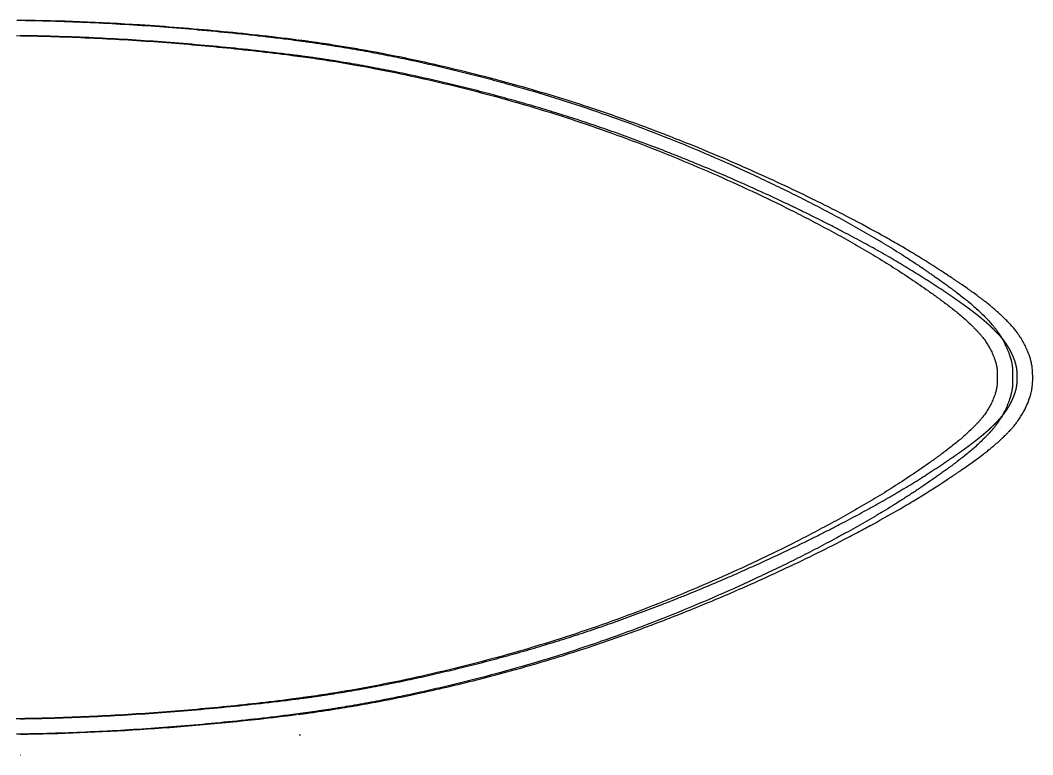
# Model space of a CAD drawing. Header units: inches. Extents: x -1514 to 1282, y -2074 to 286.
# Drawn here: x 838.6 to 937, y -206.3 to -134.8 of the extents above; entities that cross this region are included whole.
import ezdxf

# ---------------------------------------------------------------- set-up
doc = ezdxf.new("R2010")
doc.units = ezdxf.units.IN
doc.header["$LTSCALE"] = 0.1
doc.header["$MEASUREMENT"] = 0

msp = doc.modelspace()

# ---------------------------------------------------------------- linework, layer by layer
at = {"color": 2, "linetype": 'Continuous', "lineweight": 25}
for p, q in [((865.39824, -138.25542), (865.27204, -138.23922)), ((865.27204, -200.87898), (865.39833, -200.86277)), ((865.71679, -204.35061), (865.84566, -204.33407)), ((838.64015, -206.27618), (838.65543, -206.27596))]:
    msp.add_line(p, q, dxfattribs=at)
at = {"color": 4, "linetype": 'Continuous', "lineweight": 25}
for p, q in [((933.56685, -168.87589), (933.56685, -170.24265)), ((935.06685, -168.80884), (935.06685, -170.30967))]:
    msp.add_line(p, q, dxfattribs=at)
for points, knots in [([(838.26627, -134.842), (839.38804, -134.8582), (840.50969, -134.88285), (842.7523, -134.94845), (843.87328, -134.98939), (846.11458, -135.08723), (847.23493, -135.14413), (849.47491, -135.27358), (850.59418, -135.34611), (852.83132, -135.50644), (853.94919, -135.59427), (856.18354, -135.78491), (857.30004, -135.8876), (859.5317, -136.1076), (860.64686, -136.22487), (862.87571, -136.47544), (863.98938, -136.60887), (865.10223, -136.75132)], [0, 0, 0, 0, 0.125, 0.125, 0.25, 0.25, 0.375, 0.375, 0.5, 0.5, 0.625, 0.625, 0.75, 0.75, 0.875, 0.875, 1, 1, 1, 1]), ([(838.24461, -136.34184), (840.47328, -136.37403), (844.9293, -136.50522), (850.4951, -136.82751), (854.9392, -137.17673), (858.2693, -137.48315), (861.59481, -137.83278), (863.8066, -138.09771), (864.91154, -138.23915)], [0, 0, 0, 0, 0.249997844, 0.499995688, 0.62499461, 0.749993532, 0.874992454, 0.999991376, 0.999991376, 0.999991376, 0.999991376]), ([(865.22981, -136.76769), (865.32051, -136.77941), (865.50178, -136.80284), (865.7734, -136.83863), (866.04458, -136.87488), (866.31531, -136.91163), (866.58559, -136.94886), (867.21348, -137.03666), (867.92895, -137.1411), (868.64262, -137.25053), (868.99781, -137.30611), (869.26357, -137.34826), (869.79322, -137.43339), (870.58904, -137.5655), (871.65284, -137.75089), (872.72335, -137.9462), (874.14097, -138.21629), (875.91494, -138.57511), (877.67734, -138.95781), (879.09209, -139.28005), (880.49804, -139.61003), (882.25526, -140.04016), (884.3499, -140.58206), (887.12788, -141.34129), (890.5703, -142.36017), (894.65752, -143.7026), (898.69384, -145.15907), (902.67316, -146.72063), (906.59049, -148.37693), (909.80221, -149.8332), (912.33877, -151.04302), (914.22762, -151.97464), (916.09638, -152.93032), (917.94767, -153.91246), (919.77857, -154.91987), (921.2939, -155.7886), (922.49141, -156.50114), (923.38331, -157.04592), (924.26557, -157.59982), (925.14551, -158.1674), (926.01904, -158.74604), (926.71287, -159.21801), (927.23063, -159.5768), (927.5756, -159.81839), (927.91838, -160.06108), (928.25909, -160.30471), (928.48484, -160.46834), (928.59758, -160.55005)], [0, 0, 0, 0, 0.00395672, 0.00790797, 0.01185376, 0.0157941, 0.019729, 0.0236585, 0.04322531, 0.05101469, 0.05490144, 0.05878293, 0.06265916, 0.07811675, 0.09369667, 0.10939992, 0.12522746, 0.15618629, 0.18779651, 0.20339025, 0.21910599, 0.25044266, 0.2819112, 0.31309473, 0.37566848, 0.43823967, 0.50088161, 0.56348007, 0.62588827, 0.68816969, 0.71928181, 0.75038339, 0.78162973, 0.81258378, 0.84369896, 0.87483799, 0.89061294, 0.90601798, 0.92160857, 0.93725921, 0.95293257, 0.96858009, 0.97489642, 0.98119644, 0.98748028, 0.99374809, 1, 1, 1, 1]), ([(865.03824, -138.25541), (865.12717, -138.2669), (865.30545, -138.28994), (865.65842, -138.33644), (866.27869, -138.41993), (867.5158, -138.59404), (869.98583, -138.97233), (873.49998, -139.60051), (877.69355, -140.4818), (881.8616, -141.47379), (885.99235, -142.57014), (891.44226, -144.18149), (896.79615, -146.02721), (902.04879, -148.08619), (905.93573, -149.72774), (909.76615, -151.46335), (912.90857, -152.98535), (915.3857, -154.25142), (917.22571, -155.22732), (919.04607, -156.22889), (920.84126, -157.25821), (922.60571, -158.32122), (924.33981, -159.42538), (925.76144, -160.37991), (926.67196, -161.01598), (927.09055, -161.31328), (927.29895, -161.46221), (927.50533, -161.61094), (927.64601, -161.71292), (927.71593, -161.7636)], [0.000009521, 0.000009521, 0.000009521, 0.000009521, 0.003915637, 0.007821753, 0.015633986, 0.03125845, 0.062507379, 0.125005237, 0.187503095, 0.250000953, 0.312498811, 0.37499667, 0.499992386, 0.562490244, 0.624988102, 0.68748596, 0.749983818, 0.781232747, 0.812481676, 0.843730605, 0.874979534, 0.906228463, 0.937477392, 0.968726321, 0.984350786, 0.988256902, 0.992163018, 0.996069134, 0.99997525, 0.99997525, 0.99997525, 0.99997525]), ([(928.59758, -160.55005), (928.65405, -160.59117), (928.76497, -160.67194), (928.9279, -160.79144), (929.11721, -160.93111), (929.33129, -161.09045), (929.65403, -161.33351), (930.05304, -161.63988), (930.52807, -162.01663), (930.99573, -162.40282), (931.45515, -162.80165), (931.90216, -163.21329), (932.26525, -163.56873), (932.54755, -163.85843), (932.82547, -164.1531), (933.09612, -164.45601), (933.35256, -164.76924), (933.53683, -165.01001), (933.7111, -165.2562), (933.93368, -165.59692), (934.19093, -166.04137), (934.4191, -166.50621), (934.58325, -166.8894), (934.67785, -167.1338), (934.74788, -167.33064), (934.79258, -167.46426), (934.8297, -167.58177), (934.86005, -167.68241), (934.87868, -167.74891), (934.88785, -167.78164)], [0, 0, 0, 0, 0.02163796, 0.04250185, 0.06259182, 0.09451965, 0.12517626, 0.1877593, 0.25035406, 0.31293386, 0.3754715, 0.43847037, 0.50058945, 0.53215967, 0.56308282, 0.62527076, 0.65696873, 0.68718865, 0.71803455, 0.74904391, 0.81115743, 0.87385817, 0.90558216, 0.93693004, 0.95278342, 0.96843966, 0.97928284, 0.9898021, 1, 1, 1, 1]), ([(927.71593, -161.7636), (927.7563, -161.793), (927.83757, -161.85217), (927.99568, -161.9678), (928.27412, -162.17289), (928.66586, -162.46596), (929.12923, -162.82173), (929.58259, -163.18128), (930.02399, -163.54572), (930.45077, -163.91611), (930.8639, -164.29626), (931.19831, -164.62332), (931.45919, -164.89078), (931.65095, -165.0939), (931.83566, -165.29677), (932.00991, -165.49737), (932.17447, -165.69815), (932.32787, -165.89841), (932.47166, -166.10164), (932.65548, -166.38329), (932.86918, -166.75305), (933.05922, -167.14103), (933.19492, -167.45824), (933.27235, -167.65841), (933.32961, -167.81933), (933.36315, -167.91949), (933.38867, -167.99968), (933.40431, -168.05046), (933.41552, -168.08804), (933.42322, -168.1145), (933.43188, -168.14498), (933.43869, -168.16926), (933.44195, -168.1809)], [0.000170738, 0.000170738, 0.000170738, 0.000170738, 0.015784217, 0.031397695, 0.062624652, 0.125078566, 0.18753248, 0.249986394, 0.312440308, 0.374894221, 0.437348135, 0.499802049, 0.531029006, 0.562255963, 0.59348292, 0.624709877, 0.655936834, 0.687163791, 0.718390748, 0.749617705, 0.812071619, 0.874525532, 0.905752489, 0.936979446, 0.952592925, 0.968206403, 0.976013142, 0.983819882, 0.987723251, 0.991626621, 0.99552999, 0.99943336, 0.99943336, 0.99943336, 0.99943336]), ([(933.44195, -168.1809), (933.44316, -168.18533), (933.44565, -168.1945), (933.4499, -168.21023), (933.45407, -168.22587), (933.4594, -168.24644), (933.47042, -168.28993), (933.48509, -168.35147), (933.50308, -168.43554), (933.52481, -168.54971), (933.54065, -168.65123), (933.55209, -168.73994), (933.55749, -168.78547), (933.56262, -168.83235), (933.56547, -168.86116), (933.56685, -168.87589)], [0.005480101, 0.005480101, 0.005480101, 0.005480101, 0.019929245, 0.034378389, 0.063276677, 0.092174966, 0.121073254, 0.236666407, 0.352259561, 0.467852714, 0.699039021, 0.756835598, 0.814632174, 0.872428751, 0.930225328, 0.930225328, 0.930225328, 0.930225328]), ([(934.88785, -167.78164), (934.89248, -167.79864), (934.9017, -167.83253), (934.91488, -167.88337), (934.92752, -167.934), (934.93957, -167.98442), (934.95686, -168.06008), (934.97825, -168.16189), (935.00189, -168.28976), (935.02256, -168.4188), (935.03819, -168.53334), (935.05005, -168.63417), (935.05913, -168.72095), (935.06426, -168.77938), (935.06685, -168.80884)], [0, 0, 0, 0, 0.05076164, 0.10117168, 0.15123536, 0.20095802, 0.25034513, 0.37449357, 0.50002426, 0.62392243, 0.74972051, 0.83177867, 0.91519938, 1, 1, 1, 1]), ([(933.56685, -170.24265), (933.56394, -170.27308), (933.55748, -170.33451), (933.54639, -170.42269), (933.53339, -170.51125), (933.51867, -170.59882), (933.5021, -170.68594), (933.48735, -170.75521), (933.47442, -170.81103), (933.46589, -170.84611), (933.45941, -170.87166), (933.45446, -170.89066), (933.44837, -170.91349), (933.44337, -170.93201), (933.44098, -170.94086)], [0.07294902, 0.07294902, 0.07294902, 0.07294902, 0.188148145, 0.30334727, 0.418546395, 0.53374552, 0.648944646, 0.764143771, 0.821743333, 0.879342896, 0.908142677, 0.936942459, 0.96574224, 0.994542021, 0.994542021, 0.994542021, 0.994542021]), ([(933.44098, -170.94086), (933.43937, -170.94666), (933.43602, -170.95868), (933.43024, -170.97932), (933.42413, -171.00073), (933.41552, -171.03012), (933.39769, -171.08984), (933.35728, -171.21878), (933.28754, -171.42064), (933.19462, -171.66071), (933.05888, -171.97792), (932.86883, -172.36581), (932.65509, -172.73554), (932.47128, -173.01712), (932.32747, -173.22032), (932.17407, -173.42053), (932.00947, -173.62135), (931.83522, -173.82192), (931.65056, -174.02471), (931.45874, -174.22788), (931.19788, -174.49531), (930.86352, -174.82231), (930.45041, -175.20241), (930.02363, -175.57276), (929.58227, -175.93717), (929.12891, -176.29671), (928.66573, -176.65233), (928.31268, -176.91643), (928.07512, -177.09189), (927.95657, -177.17898), (927.83713, -177.26626), (927.75578, -177.32555), (927.71531, -177.35504)], [0.000569762, 0.000569762, 0.000569762, 0.000569762, 0.002521487, 0.004473212, 0.008376661, 0.012280111, 0.01618356, 0.031797359, 0.063024956, 0.094252553, 0.12548015, 0.187935344, 0.250390538, 0.281618135, 0.312845732, 0.344073329, 0.375300926, 0.406528523, 0.43775612, 0.468983717, 0.500211314, 0.562666508, 0.625121701, 0.687576895, 0.750032089, 0.812487283, 0.874942477, 0.937397671, 0.95301147, 0.968625268, 0.984239067, 0.999852865, 0.999852865, 0.999852865, 0.999852865]), ([(935.06685, -170.30967), (935.06531, -170.32751), (935.06223, -170.36298), (935.05712, -170.41579), (935.05168, -170.46789), (935.04586, -170.51928), (935.03643, -170.59658), (935.0222, -170.69969), (935.00141, -170.82888), (934.97775, -170.95709), (934.95409, -171.07031), (934.93137, -171.16857), (934.91042, -171.25305), (934.89522, -171.30931), (934.88758, -171.33759)], [0, 0, 0, 0, 0.05133325, 0.10202406, 0.15207626, 0.20149385, 0.25028096, 0.37537746, 0.49997847, 0.62576353, 0.74966055, 0.83225541, 0.91569316, 1, 1, 1, 1]), ([(934.88758, -171.33759), (934.88215, -171.35709), (934.8712, -171.39645), (934.8539, -171.45583), (934.83579, -171.51614), (934.81681, -171.57738), (934.78793, -171.66783), (934.74797, -171.78731), (934.67851, -171.98257), (934.58491, -172.22463), (934.42241, -172.60468), (934.19515, -173.06891), (933.93736, -173.51541), (933.71218, -173.86053), (933.53522, -174.11045), (933.34851, -174.3541), (933.09038, -174.66888), (932.8189, -174.97225), (932.54125, -175.26631), (932.26008, -175.55461), (931.89854, -175.90831), (931.45302, -176.31841), (930.99454, -176.71637), (930.52722, -177.10224), (930.05239, -177.47882), (929.65358, -177.78501), (929.33099, -178.02796), (929.09024, -178.20712), (928.8447, -178.38805), (928.68146, -178.50701), (928.59757, -178.56814)], [0, 0, 0, 0, 0.00607269, 0.01226018, 0.01856306, 0.02498187, 0.03151715, 0.04709142, 0.06285747, 0.09387431, 0.12525789, 0.18757416, 0.25013529, 0.28170795, 0.31310363, 0.34362407, 0.37564154, 0.43792099, 0.46872737, 0.50014749, 0.56199528, 0.62471816, 0.68716583, 0.74973706, 0.81230469, 0.87486397, 0.90550442, 0.93742728, 0.9678441, 1, 1, 1, 1]), ([(927.71531, -177.35504), (927.68035, -177.38042), (927.61002, -177.43146), (927.47243, -177.53107), (927.2296, -177.70579), (926.74262, -178.05287), (925.76132, -178.73835), (924.34012, -179.69262), (922.6059, -180.79685), (920.84146, -181.85986), (919.04635, -182.88913), (917.22591, -183.89075), (915.38599, -184.8666), (912.90881, -186.1327), (909.76645, -187.65469), (905.93603, -189.39028), (902.04911, -191.03183), (896.79649, -193.0908), (891.44255, -194.93658), (885.99284, -196.5478), (881.86175, -197.64431), (877.69385, -198.63626), (873.50028, -199.51757), (869.9861, -200.14572), (867.51619, -200.52407), (866.3673, -200.68569), (865.83597, -200.75781), (865.57091, -200.79326), (865.30605, -200.82799), (865.1271, -200.8512), (865.03791, -200.86276)], [0.000021327, 0.000021327, 0.000021327, 0.000021327, 0.001974383, 0.003927438, 0.007833549, 0.01564577, 0.031270213, 0.062519099, 0.093767985, 0.125016871, 0.156265757, 0.187514643, 0.218763529, 0.250012415, 0.312510186, 0.375007958, 0.43750573, 0.500003502, 0.624999046, 0.687496817, 0.749994589, 0.812492361, 0.874990133, 0.937487905, 0.968736791, 0.984361234, 0.988267344, 0.992173455, 0.996079566, 0.999985677, 0.999985677, 0.999985677, 0.999985677]), ([(928.59757, -178.56814), (928.5351, -178.61349), (928.41006, -178.70424), (928.22186, -178.83982), (928.03303, -178.9751), (927.84352, -179.11005), (927.65336, -179.24467), (927.39873, -179.42386), (927.14295, -179.60227), (926.66349, -179.93376), (926.02141, -180.37056), (925.14734, -180.9496), (924.2664, -181.51785), (923.38225, -182.07294), (922.48793, -182.61917), (921.28571, -183.3344), (920.07067, -184.0308), (918.84483, -184.71206), (917.6144, -185.38277), (916.0566, -186.20865), (914.17305, -187.17101), (912.26935, -188.10886), (909.71535, -189.32536), (906.48641, -190.78695), (902.55414, -192.44609), (898.5674, -194.00668), (894.53197, -195.4587), (890.46709, -196.78975), (886.35252, -198.00475), (882.89366, -198.92236), (880.44454, -199.52091), (879.04916, -199.84799), (877.64312, -200.16787), (875.89061, -200.54807), (874.12517, -200.90493), (872.71329, -201.1738), (871.64584, -201.36848), (870.58506, -201.55329), (869.72247, -201.69647), (869.0558, -201.80307), (868.58251, -201.87697), (868.10778, -201.94931), (867.63162, -202.0201), (867.15403, -202.08933), (866.67502, -202.15703), (866.19458, -202.22314), (865.71274, -202.28781), (865.39092, -202.32954), (865.22981, -202.35043)], [0, 0, 0, 0, 0.00346644, 0.00693775, 0.01041396, 0.01389508, 0.01738114, 0.02087216, 0.0278692, 0.03137525, 0.04702482, 0.06270019, 0.07837695, 0.09399354, 0.10944688, 0.1252733, 0.15655543, 0.17200829, 0.18785168, 0.21903442, 0.25051614, 0.28187054, 0.31320268, 0.3758274, 0.4384492, 0.50112823, 0.56374579, 0.62614226, 0.68781848, 0.75055999, 0.78164107, 0.79724564, 0.81272978, 0.84416962, 0.87496579, 0.89074728, 0.90640539, 0.92194108, 0.93735531, 0.94424837, 0.95115809, 0.95808454, 0.96502783, 0.97198805, 0.97896529, 0.98595964, 0.99297118, 1, 1, 1, 1]), ([(864.91154, -200.87898), (863.80583, -201.02051), (861.59266, -201.2856), (858.26409, -201.63551), (854.93036, -201.94217), (850.48232, -202.29149), (844.91787, -202.61341), (840.46002, -202.74443), (838.23082, -202.77648)], [0.00000862, 0.00000862, 0.00000862, 0.00000862, 0.12507205, 0.25013547, 0.37519889, 0.50026231, 0.75038916, 1.000516, 1.000516, 1.000516, 1.000516]), ([(865.10223, -202.36681), (863.98942, -202.50925), (862.87545, -202.64272), (860.6459, -202.89336), (859.53032, -203.01067), (857.29766, -203.23075), (856.18057, -203.33349), (853.94498, -203.5242), (852.8268, -203.61203), (849.47109, -203.85246), (847.2324, -203.98212), (842.74699, -204.17789), (840.50027, -204.24401), (838.25183, -204.27634)], [0, 0, 0, 0, 0.125, 0.125, 0.25, 0.25, 0.375, 0.375, 0.5, 0.5, 0.75, 0.75, 1.00053632, 1.00053632, 1.00053632, 1.00053632])]:
    msp.add_open_spline(points, degree=3, knots=knots, dxfattribs=at)
at = {"color": 2, "linetype": 'Continuous'}
for points, knots in [([(865.4625, -136.75136), (862.93344, -136.42762), (860.40063, -136.1503), (855.32622, -135.66831), (852.78547, -135.46509), (846.37125, -135.05371), (842.49354, -134.89764), (838.61271, -134.84184)], [0, 0, 0, 0, 0.28398973, 0.28398973, 0.56797946, 0.56797946, 1.0005139, 1.0005139, 1.0005139, 1.0005139]), ([(930.10968, -160.54944), (929.99271, -160.46916), (929.88693, -160.39673), (929.70673, -160.27375), (929.63522, -160.2252), (929.4867, -160.12462), (929.4122, -160.07431), (929.16863, -159.91036), (928.99958, -159.79737), (928.65926, -159.5715), (928.48836, -159.45887), (927.78017, -158.99542), (927.23852, -158.64869), (926.18033, -157.98623), (925.66549, -157.67063), (924.69585, -157.08877), (924.24186, -156.82148), (923.30715, -156.28145), (922.82995, -156.01076), (921.35375, -155.18815), (920.30801, -154.6245), (918.58644, -153.72464), (917.9615, -153.40329), (916.70654, -152.76869), (916.07427, -152.45424), (914.50149, -151.68492), (913.55269, -151.23185), (911.61424, -150.32752), (910.6245, -149.8763), (907.52558, -148.49682), (905.39895, -147.59805), (901.68185, -146.11038), (900.10096, -145.50434), (896.96064, -144.35467), (895.39528, -143.80891), (892.72447, -142.92462), (891.61912, -142.57251), (889.40217, -141.89419), (888.28169, -141.5652), (885.90642, -140.89658), (884.64921, -140.55904), (880.7236, -139.55525), (878.04753, -138.93902), (874.22556, -138.15989), (872.99483, -137.92561), (871.20272, -137.60927), (870.63248, -137.51238), (869.4961, -137.32694), (868.92789, -137.23806), (867.95659, -137.09267), (867.55604, -137.03458), (866.99029, -136.95512), (866.82591, -136.93234), (866.49333, -136.88691), (866.31809, -136.86334), (865.99162, -136.82009), (865.84744, -136.80117), (865.66097, -136.77692), (865.62581, -136.77236), (865.59087, -136.76784)], [0.000010752, 0.000010752, 0.000010752, 0.000010752, 0.004509768, 0.004509768, 0.009008784, 0.009008784, 0.0135078, 0.0135078, 0.023851134, 0.023851134, 0.034194469, 0.034194469, 0.06656819, 0.06656819, 0.096977547, 0.096977547, 0.123727194, 0.123727194, 0.150476841, 0.150476841, 0.204190715, 0.204190715, 0.23398814, 0.23398814, 0.263785565, 0.263785565, 0.307497229, 0.307497229, 0.351208893, 0.351208893, 0.44431292, 0.44431292, 0.514251037, 0.514251037, 0.584189153, 0.584189153, 0.633926245, 0.633926245, 0.683663336, 0.683663336, 0.738319459, 0.738319459, 0.852371638, 0.852371638, 0.907795301, 0.907795301, 0.933899683, 0.933899683, 0.960004064, 0.960004064, 0.978190491, 0.978190491, 0.985681079, 0.985681079, 0.993171667, 0.993171667, 0.998712241, 0.998712241, 0.999989999, 0.999989999, 0.999989999, 0.999989999]), ([(936.79798, -167.77471), (936.71903, -167.51051), (936.6238, -167.2471), (936.44083, -166.81386), (936.36197, -166.64303), (936.20161, -166.32136), (936.1164, -166.16265), (935.93754, -165.85267), (935.84345, -165.70052), (935.64554, -165.402), (935.54166, -165.25543), (935.35092, -165.00465), (935.27106, -164.90495), (935.11586, -164.71958), (935.04464, -164.63736), (934.91374, -164.49113), (934.86774, -164.44092), (934.76257, -164.32802), (934.70787, -164.27033), (934.59939, -164.15786), (934.54273, -164.10006), (934.44368, -164.00021), (934.39251, -163.94921), (934.2898, -163.84802), (934.23795, -163.79751), (934.11497, -163.67904), (934.04444, -163.61209), (933.90616, -163.48264), (933.83586, -163.41774), (933.6235, -163.2244), (933.47931, -163.09672), (933.27235, -162.9184), (933.21224, -162.86717), (933.08921, -162.7635), (933.03604, -162.7192), (932.91987, -162.62328), (932.86077, -162.57496), (932.68076, -162.42918), (932.55685, -162.33067), (932.36009, -162.17699), (932.28976, -162.12256), (932.1318, -162.00142), (932.05723, -161.94486), (931.89943, -161.82609), (931.81867, -161.76582), (931.57098, -161.58245), (931.39857, -161.45676), (931.12492, -161.26011), (931.04889, -161.20589), (930.88524, -161.08977), (930.80062, -161.03007), (930.53838, -160.846), (930.35243, -160.71673), (930.14073, -160.57082), (930.12609, -160.56074), (930.11139, -160.55062)], [0.000675816, 0.000675816, 0.000675816, 0.000675816, 0.08561554, 0.08561554, 0.139146797, 0.139146797, 0.192678054, 0.192678054, 0.246209311, 0.246209311, 0.299740568, 0.299740568, 0.340157944, 0.340157944, 0.37225838, 0.37225838, 0.395886769, 0.395886769, 0.419515159, 0.419515159, 0.441117368, 0.441117368, 0.462719577, 0.462719577, 0.484321786, 0.484321786, 0.513027123, 0.513027123, 0.541732459, 0.541732459, 0.599143131, 0.599143131, 0.62262963, 0.62262963, 0.646116129, 0.646116129, 0.669602628, 0.669602628, 0.716575626, 0.716575626, 0.741975699, 0.741975699, 0.772971861, 0.772971861, 0.803968024, 0.803968024, 0.865960349, 0.865960349, 0.898252804, 0.898252804, 0.930545259, 0.930545259, 0.995130168, 0.995130168, 0.999907615, 0.999907615, 0.999907615, 0.999907615]), ([(936.99137, -168.80575), (936.98422, -168.7294), (936.97599, -168.65371), (936.95966, -168.52477), (936.94903, -168.452), (936.92554, -168.31136), (936.91214, -168.23986), (936.88307, -168.10059), (936.86762, -168.03334), (936.83956, -167.92277), (936.83039, -167.88865), (936.8137, -167.8291), (936.80758, -167.80766), (936.80151, -167.78672)], [0.002383545, 0.002383545, 0.002383545, 0.002383545, 0.206669405, 0.206669405, 0.410955265, 0.410955265, 0.615241125, 0.615241125, 0.819526985, 0.819526985, 0.938174056, 0.938174056, 0.994675082, 0.994675082, 0.994675082, 0.994675082]), ([(936.9919, -170.30625), (937.01969, -169.99618), (937.02609, -169.69254), (937.0178, -169.19286), (937.00917, -169.00374), (936.99188, -168.81132)], [0.0000781715, 0.0000781715, 0.0000781715, 0.0000781715, 0.0234960407, 0.0234960407, 0.0380494547, 0.0380494547, 0.0380494547, 0.0380494547]), ([(936.80178, -171.33045), (936.81069, -171.29965), (936.81935, -171.26914), (936.83071, -171.22811), (936.83462, -171.21364), (936.84986, -171.1558), (936.85947, -171.11754), (936.88984, -170.98992), (936.90892, -170.89838), (936.93849, -170.73459), (936.94979, -170.66347), (936.96696, -170.53796), (936.97138, -170.5019), (936.9814, -170.41343), (936.98638, -170.36505), (936.99108, -170.31518), (936.99121, -170.31374), (936.99135, -170.3123)], [0.004946975, 0.004946975, 0.004946975, 0.004946975, 0.08463487, 0.08463487, 0.140093526, 0.140093526, 0.254702673, 0.254702673, 0.519336094, 0.519336094, 0.734987229, 0.734987229, 0.864282675, 0.864282675, 0.993578121, 0.993578121, 0.997419425, 0.997419425, 0.997419425, 0.997419425]), ([(930.11135, -178.56755), (930.45407, -178.33165), (930.76416, -178.11491), (931.18391, -177.81598), (931.35635, -177.69188), (931.67238, -177.46108), (931.82413, -177.34866), (932.02875, -177.19473), (932.08449, -177.15255), (932.20225, -177.06278), (932.27301, -177.00846), (932.4007, -176.90954), (932.46358, -176.86042), (932.64948, -176.71392), (932.76965, -176.61752), (932.9795, -176.44602), (933.06446, -176.37559), (933.25812, -176.21219), (933.3528, -176.13087), (933.54096, -175.96642), (933.63388, -175.88375), (933.8265, -175.70929), (933.92549, -175.61786), (934.1221, -175.43258), (934.22384, -175.33478), (934.39404, -175.16761), (934.46033, -175.10155), (934.61526, -174.94423), (934.6883, -174.8685), (934.80672, -174.74298), (934.85322, -174.6929), (934.97389, -174.56065), (935.05729, -174.46647), (935.24579, -174.24508), (935.3474, -174.11905), (935.55379, -173.84565), (935.65261, -173.70562), (935.92752, -173.29051), (936.09219, -173.00796), (936.34553, -172.51215), (936.44572, -172.29632), (936.62226, -171.87011), (936.69925, -171.65931), (936.77694, -171.4129), (936.78775, -171.37769), (936.79825, -171.34246)], [0.00008814, 0.00008814, 0.00008814, 0.00008814, 0.111717538, 0.111717538, 0.168796633, 0.168796633, 0.225875727, 0.225875727, 0.249013578, 0.249013578, 0.27215143, 0.27215143, 0.295289281, 0.295289281, 0.341564984, 0.341564984, 0.378677134, 0.378677134, 0.415789285, 0.415789285, 0.452901435, 0.452901435, 0.4936431, 0.4936431, 0.534384765, 0.534384765, 0.565022442, 0.565022442, 0.595660119, 0.595660119, 0.616739002, 0.616739002, 0.652010019, 0.652010019, 0.703082308, 0.703082308, 0.754154596, 0.754154596, 0.851899122, 0.851899122, 0.919934883, 0.919934883, 0.987970644, 0.987970644, 0.999312516, 0.999312516, 0.999312516, 0.999312516]), ([(865.59079, -202.35037), (865.76516, -202.32781), (865.93654, -202.3054), (866.26128, -202.26244), (866.41663, -202.24162), (866.79839, -202.18976), (867.02496, -202.15834), (867.48269, -202.09371), (867.71132, -202.06083), (868.39551, -201.96063), (868.84967, -201.8917), (870.09419, -201.69615), (870.88398, -201.56458), (872.48128, -201.28378), (873.28536, -201.13509), (875.23282, -200.75746), (876.3841, -200.52002), (878.51257, -200.0556), (879.48216, -199.8348), (881.42294, -199.37479), (882.40039, -199.13416), (884.34391, -198.63725), (885.30715, -198.38159), (887.58796, -197.75375), (888.89824, -197.37471), (891.18335, -196.68101), (892.1689, -196.37076), (894.14969, -195.72501), (895.14187, -195.39045), (897.61674, -194.52838), (899.09887, -193.98761), (902.08673, -192.84878), (903.59679, -192.24902), (906.61109, -191.00387), (908.1189, -190.35704), (910.64719, -189.2319), (911.67757, -188.76183), (913.71865, -187.80805), (914.72846, -187.32431), (916.72008, -186.34523), (917.70364, -185.84897), (919.1782, -185.08537), (919.67518, -184.82454), (920.63937, -184.31158), (921.10954, -184.05787), (922.38308, -183.36048), (923.15702, -182.92482), (924.4164, -182.19464), (924.91138, -181.90162), (926.51558, -180.93206), (927.61819, -180.23479), (928.86092, -179.41303), (929.02526, -179.30363), (929.2874, -179.1279), (929.3859, -179.0616), (929.56711, -178.93912), (929.64751, -178.88463), (929.83546, -178.75657), (929.93989, -178.68517), (930.07418, -178.59306), (930.09205, -178.5808), (930.10972, -178.56867)], [0.000009165, 0.000009165, 0.000009165, 0.000009165, 0.0065452, 0.0065452, 0.013081234, 0.013081234, 0.02344286, 0.02344286, 0.033804486, 0.033804486, 0.054527737, 0.054527737, 0.090840738, 0.090840738, 0.127153739, 0.127153739, 0.178041948, 0.178041948, 0.219781484, 0.219781484, 0.261521021, 0.261521021, 0.303260558, 0.303260558, 0.36116373, 0.36116373, 0.405553976, 0.405553976, 0.449944221, 0.449944221, 0.51605559, 0.51605559, 0.58216696, 0.58216696, 0.648278329, 0.648278329, 0.693793525, 0.693793525, 0.740472999, 0.740472999, 0.787152474, 0.787152474, 0.811352159, 0.811352159, 0.835551844, 0.835551844, 0.87866985, 0.87866985, 0.908006077, 0.908006077, 0.973414181, 0.973414181, 0.983450071, 0.983450071, 0.98943038, 0.98943038, 0.994338666, 0.994338666, 0.999246952, 0.999246952, 0.999988887, 0.999988887, 0.999988887, 0.999988887]), ([(838.62657, -204.27616), (842.50249, -204.22019), (846.37609, -204.06416), (854.11079, -203.56811), (857.96976, -203.22964), (863.03546, -202.66664), (864.2493, -202.52214), (865.4625, -202.36684)], [0.000001055, 0.000001055, 0.000001055, 0.000001055, 0.431872517, 0.431872517, 0.863743979, 0.863743979, 1, 1, 1, 1])]:
    msp.add_open_spline(points, degree=3, knots=knots, dxfattribs=at)
at = {"color": 2, "linetype": 'Continuous', "lineweight": 25}
for points, degree, knots in [([(865.27204, -138.23922), (864.16633, -138.09768), (861.95314, -137.83259), (858.62455, -137.48267), (855.2908, -137.17601), (850.84272, -136.82668), (845.27824, -136.50476), (840.82037, -136.37374), (838.59114, -136.34168)], 3, [0, 0, 0, 0, 0.12506424, 0.25012847, 0.37519271, 0.50025695, 0.75038543, 1.0005139, 1.0005139, 1.0005139, 1.0005139]), ([(929.26084, -161.78616), (929.24824, -161.77751), (929.22278, -161.76004), (929.17385, -161.72648), (929.11503, -161.68618), (929.04865, -161.64074), (928.96565, -161.584), (928.87201, -161.52013), (928.74626, -161.43473), (928.58664, -161.32673), (928.39786, -161.19968), (928.20903, -161.07329), (928.01962, -160.94717), (927.82969, -160.82139), (927.57557, -160.65397), (927.25663, -160.44553), (926.87229, -160.197), (926.48634, -159.95009), (925.96993, -159.62323), (925.32039, -159.2187), (924.66962, -158.82208), (924.14765, -158.50917), (923.62627, -158.20005), (922.96148, -157.81244), (922.14223, -157.34501), (921.29842, -156.87355), (920.42179, -156.39338), (919.5143, -155.90563), (918.73257, -155.49297), (918.09047, -155.15839), (917.44537, -154.82515), (916.63395, -154.41142), (915.65185, -153.91932), (914.66184, -153.43184), (913.32916, -152.78692), (911.62807, -151.98425), (909.52787, -151.0256), (907.42003, -150.0957), (905.2999, -149.19239), (903.53447, -148.46678), (902.12091, -147.90172), (900.71335, -147.34965), (898.9649, -146.68377), (896.8812, -145.92234), (894.80151, -145.19482), (893.07402, -144.61758), (891.69474, -144.17299), (890.66237, -143.84838), (889.62931, -143.53172), (888.24082, -143.11694), (886.48881, -142.61375), (884.71367, -142.13057), (883.2801, -141.75616), (882.19709, -141.48118), (881.11199, -141.21326), (880.03131, -140.95389), (878.95369, -140.70274), (877.87806, -140.45956), (876.8108, -140.22589), (875.40111, -139.92752), (873.66501, -139.57945), (871.95492, -139.26287), (870.59954, -139.02791), (869.75879, -138.88887), (869.08703, -138.78186), (868.58101, -138.7033), (868.07353, -138.62656), (867.56428, -138.55159), (867.05377, -138.47847), (866.62822, -138.41919), (866.28707, -138.37269), (866.00982, -138.33553), (865.76378, -138.30305), (865.55837, -138.2762), (865.45125, -138.26228), (865.39824, -138.25542)], 3, [0.000010752, 0.000010752, 0.000010752, 0.000010752, 0.000499024, 0.000987295, 0.001963837, 0.002940379, 0.003916921, 0.005870006, 0.00782309, 0.011729259, 0.015635428, 0.019541597, 0.023447766, 0.027353935, 0.031260104, 0.039072442, 0.04688478, 0.054697117, 0.062509455, 0.078134131, 0.093758807, 0.101571145, 0.109383482, 0.125008158, 0.140632834, 0.15625751, 0.171882185, 0.187506861, 0.203131537, 0.210943875, 0.218756213, 0.234380888, 0.250005564, 0.26563024, 0.281254915, 0.312504267, 0.343753618, 0.37500297, 0.406252321, 0.437501673, 0.453126348, 0.468751024, 0.500000376, 0.531249727, 0.562499078, 0.59374843, 0.609373106, 0.624997781, 0.640622457, 0.656247133, 0.687496484, 0.718745836, 0.734370511, 0.749995187, 0.765619863, 0.781244539, 0.796869214, 0.81249389, 0.828118566, 0.843743242, 0.874992593, 0.906241944, 0.92186662, 0.937491296, 0.945303634, 0.953115972, 0.960928309, 0.968740647, 0.976552985, 0.984365323, 0.988271492, 0.992177661, 0.99608383, 0.998036914, 0.999989999, 0.999989999, 0.999989999, 0.999989999]), ([(935.36077, -168.20417), (935.3093, -168.03193), (935.20119, -167.73754), (935.11474, -167.52792), (935.04722, -167.37651), (934.98957, -167.25347), (934.93195, -167.13597), (934.85723, -166.99015), (934.71665, -166.73298), (934.51259, -166.403), (934.34637, -166.16457), (934.25132, -166.03625), (934.18278, -165.94737), (934.13524, -165.88748), (934.08575, -165.82627), (934.01339, -165.7391), (933.93674, -165.64984), (933.8854, -165.59149), (933.85635, -165.55886), (933.8326, -165.53239), (933.81192, -165.50951), (933.78487, -165.47976), (933.73512, -165.42559), (933.65369, -165.33856), (933.56708, -165.2481), (933.50888, -165.18831), (933.47591, -165.1547), (933.44893, -165.12735), (933.42445, -165.10263), (933.39312, -165.07114), (933.33645, -165.01453), (933.24682, -164.92609), (933.14243, -164.82475), (933.03506, -164.72217), (932.93115, -164.62443), (932.7988, -164.50181), (932.61064, -164.33141), (932.41827, -164.16234), (932.29261, -164.05434), (932.22925, -164.00048), (932.19398, -163.97067), (932.16535, -163.94656), (932.13952, -163.92488), (932.10639, -163.89717), (932.04636, -163.84722), (931.92389, -163.74631), (931.75446, -163.60936), (931.60814, -163.49324), (931.48835, -163.3993), (931.38118, -163.31621), (931.31107, -163.26231), (931.27198, -163.23237), (931.23972, -163.20774), (931.213, -163.18739), (931.17814, -163.1609), (931.11516, -163.11319), (931.01508, -163.03789), (930.89776, -162.95036), (930.77747, -162.86134), (930.65422, -162.77085), (930.52803, -162.6789), (930.41502, -162.59716), (930.34116, -162.54402), (930.30386, -162.51725), (930.28321, -162.50245), (930.26592, -162.49007), (930.25284, -162.48072), (930.23551, -162.46833), (930.20437, -162.44609), (930.1411, -162.401), (930.04002, -162.32929), (929.9204, -162.24487), (929.76577, -162.1363), (929.47372, -161.93271), (929.26084, -161.78616)], 2, [0.000675816, 0.000675816, 0.000675816, 0.047514806, 0.0787408, 0.102160295, 0.117773292, 0.133386289, 0.148999286, 0.172418781, 0.219257772, 0.266096762, 0.289516258, 0.305129255, 0.316839002, 0.324645501, 0.336355248, 0.351968245, 0.363677993, 0.369532867, 0.373436116, 0.377339365, 0.381242614, 0.387097488, 0.398807236, 0.414420233, 0.42612998, 0.431984854, 0.435888103, 0.439791353, 0.443694602, 0.449549476, 0.461259223, 0.47687222, 0.492485217, 0.508098214, 0.523711211, 0.547130706, 0.5783567, 0.601776195, 0.613485943, 0.619340816, 0.623244066, 0.627147315, 0.631050564, 0.636905438, 0.648615186, 0.672034681, 0.695454176, 0.711067173, 0.72668017, 0.738389918, 0.744244791, 0.748148041, 0.75205129, 0.755954539, 0.761809413, 0.77351916, 0.789132157, 0.804745154, 0.820358151, 0.835971148, 0.851584145, 0.863293892, 0.869148766, 0.872076203, 0.874027828, 0.875979452, 0.877931077, 0.880858514, 0.886713388, 0.898423135, 0.914036132, 0.929649129, 0.953068624, 0.999907615, 0.999907615, 0.999907615]), ([(935.4979, -168.94558), (935.49613, -168.92672), (935.49233, -168.88788), (935.48681, -168.8365), (935.48224, -168.7977), (935.47858, -168.76871), (935.47614, -168.75026), (935.47272, -168.72548), (935.46827, -168.69478), (935.45987, -168.6401), (935.44942, -168.57939), (935.43747, -168.51674), (935.42819, -168.47119), (935.41853, -168.42662), (935.40848, -168.38297), (935.39963, -168.34674), (935.39335, -168.32209), (935.38918, -168.30606), (935.38658, -168.29623), (935.38223, -168.28007), (935.37612, -168.25797), (935.36907, -168.23296), (935.36348, -168.21353), (935.36077, -168.20417)], 3, [0.002383545, 0.002383545, 0.002383545, 0.002383545, 0.064401766, 0.126419988, 0.188438209, 0.219447319, 0.25045643, 0.28146554, 0.312474651, 0.374492872, 0.498529314, 0.560547535, 0.622565756, 0.684583977, 0.746602198, 0.808620419, 0.83962953, 0.855134085, 0.87063864, 0.901647751, 0.932656861, 0.963665972, 0.994675082, 0.994675082, 0.994675082, 0.994675082]), ([(935.49789, -170.17235), (935.50226, -170.12358), (935.50952, -170.02711), (935.51969, -169.82415), (935.52331, -169.61347), (935.52149, -169.39762), (935.51719, -169.24251), (935.50959, -169.09099), (935.50228, -168.99436), (935.4979, -168.94558)], 3, [0.0000781715, 0.0000781715, 0.0000781715, 0.0000781715, 0.0048245819, 0.0095709923, 0.0190638131, 0.0238102235, 0.0285566339, 0.0333030443, 0.0380494547, 0.0380494547, 0.0380494547, 0.0380494547]), ([(935.36084, -170.9137), (935.36379, -170.90349), (935.36999, -170.8819), (935.37717, -170.85651), (935.382, -170.83904), (935.38447, -170.82999), (935.38564, -170.82561), (935.38603, -170.82416), (935.38779, -170.81757), (935.38988, -170.80964), (935.39386, -170.79438), (935.39853, -170.77614), (935.40394, -170.7544), (935.41088, -170.72572), (935.41933, -170.68922), (935.43214, -170.63043), (935.44425, -170.56904), (935.45466, -170.51047), (935.46219, -170.46483), (935.46808, -170.42623), (935.47205, -170.39846), (935.47421, -170.38289), (935.47596, -170.36997), (935.47716, -170.36092), (935.47897, -170.34692), (935.4821, -170.32192), (935.48673, -170.28238), (935.49227, -170.23061), (935.49611, -170.19139), (935.49789, -170.17235)], 3, [0.004946975, 0.004946975, 0.004946975, 0.004946975, 0.035961739, 0.066976503, 0.097991267, 0.113498649, 0.12125234, 0.125129186, 0.129006031, 0.144513413, 0.160020795, 0.191035559, 0.222050324, 0.253065088, 0.315094616, 0.377124144, 0.5011832, 0.563212728, 0.625242256, 0.687271784, 0.718286549, 0.733793931, 0.749301313, 0.764808695, 0.780316077, 0.811330841, 0.873360369, 0.935389897, 0.997419425, 0.997419425, 0.997419425, 0.997419425]), ([(929.26087, -177.33196), (929.47319, -177.18582), (929.76504, -176.98236), (929.91973, -176.87375), (930.0395, -176.78923), (930.14079, -176.71736), (930.20424, -176.67215), (930.23548, -176.64984), (930.25287, -176.63741), (930.266, -176.62801), (930.28327, -176.61564), (930.30394, -176.60084), (930.34124, -176.57407), (930.41511, -176.52092), (930.52813, -176.43917), (930.65435, -176.3472), (930.77761, -176.2567), (930.89791, -176.16768), (931.01523, -176.08014), (931.11531, -176.00483), (931.1783, -175.95712), (931.21315, -175.93063), (931.23987, -175.91029), (931.27215, -175.88564), (931.31126, -175.85569), (931.38141, -175.80176), (931.48862, -175.71863), (931.60844, -175.62466), (931.75478, -175.50852), (931.9242, -175.37157), (932.04663, -175.27069), (932.10663, -175.22076), (932.13975, -175.19306), (932.16556, -175.1714), (932.1942, -175.14728), (932.22948, -175.11746), (932.29286, -175.06358), (932.41855, -174.95555), (932.61095, -174.78644), (932.79912, -174.61602), (932.93148, -174.49339), (933.03536, -174.39567), (933.14285, -174.29298), (933.24726, -174.19162), (933.33685, -174.10321), (933.39347, -174.04664), (933.42477, -174.01517), (933.44921, -173.9905), (933.47623, -173.9631), (933.50926, -173.92943), (933.56752, -173.86956), (933.65419, -173.77905), (933.73559, -173.69204), (933.78528, -173.63793), (933.81229, -173.60822), (933.83292, -173.5854), (933.85668, -173.55891), (933.88575, -173.52625), (933.93713, -173.46785), (934.01379, -173.37856), (934.08614, -173.2914), (934.13559, -173.23022), (934.18308, -173.17039), (934.25166, -173.08144), (934.34672, -172.95308), (934.51291, -172.71465), (934.71697, -172.38459), (934.85754, -172.1274), (934.93225, -171.98156), (934.98983, -171.86412), (935.04764, -171.7407), (935.11527, -171.58902), (935.20175, -171.37927), (935.30967, -171.08524), (935.36084, -170.9137)], 2, [0.00008814, 0.00008814, 0.00008814, 0.046926783, 0.070346104, 0.085958985, 0.101571866, 0.113281526, 0.119136357, 0.122063772, 0.124015382, 0.125966992, 0.127918602, 0.130846017, 0.136700848, 0.148410508, 0.164023389, 0.17963627, 0.195249151, 0.210862032, 0.226474913, 0.238184573, 0.244039404, 0.247942624, 0.251845844, 0.255749064, 0.261603895, 0.273313555, 0.288926436, 0.304539317, 0.327958638, 0.35137796, 0.36308762, 0.368942451, 0.372845671, 0.376748891, 0.380652111, 0.386506942, 0.398216602, 0.421635924, 0.452861685, 0.476281007, 0.491893888, 0.507506768, 0.523119649, 0.53873253, 0.550442191, 0.556297021, 0.560200241, 0.564103462, 0.568006682, 0.573861512, 0.585571173, 0.601184054, 0.612893714, 0.618748545, 0.622651765, 0.626554985, 0.630458205, 0.636313036, 0.648022696, 0.663635577, 0.675345238, 0.683151678, 0.694861339, 0.71047422, 0.733893541, 0.780732184, 0.827570826, 0.850990148, 0.866603028, 0.882215909, 0.89782879, 0.921248112, 0.952473873, 0.999312516, 0.999312516, 0.999312516]), ([(865.39833, -200.86277), (865.45003, -200.85608), (865.55437, -200.84254), (865.75559, -200.81625), (865.99809, -200.78425), (866.27396, -200.74729), (866.61751, -200.70049), (867.04447, -200.64104), (867.55601, -200.56781), (868.06573, -200.4928), (868.74341, -200.39037), (869.58503, -200.25805), (870.59463, -200.09112), (871.95153, -199.85595), (873.66331, -199.53909), (875.40108, -199.19069), (876.81202, -198.89205), (877.88019, -198.65816), (878.95669, -198.41477), (880.03513, -198.16341), (881.11658, -197.90382), (882.20245, -197.63568), (883.28597, -197.36052), (884.72029, -196.98585), (886.49669, -196.50226), (888.24956, -195.9987), (889.63877, -195.58361), (890.67233, -195.26672), (891.7053, -194.94184), (893.08534, -194.49689), (894.81378, -193.91918), (896.89454, -193.19108), (898.97931, -192.42904), (900.7286, -191.76265), (902.1367, -191.21021), (903.55068, -190.64482), (905.31643, -189.91886), (907.43669, -189.01524), (909.54441, -188.08514), (911.64407, -187.12648), (913.34437, -186.32398), (914.67639, -185.67922), (915.66592, -185.19184), (916.64744, -184.69991), (917.45829, -184.28638), (918.10294, -183.95329), (918.74438, -183.61897), (919.52521, -183.2067), (920.43164, -182.71942), (921.30719, -182.23973), (922.14989, -181.76881), (922.96818, -181.30183), (923.63213, -180.91464), (924.15297, -180.6058), (924.67441, -180.29315), (925.32451, -179.89689), (925.97336, -179.49275), (926.48919, -179.16624), (926.87468, -178.9196), (927.25857, -178.67135), (927.57712, -178.46315), (927.83096, -178.29591), (928.02076, -178.1702), (928.2099, -178.04427), (928.39833, -177.91814), (928.5561, -177.81196), (928.68465, -177.72509), (928.77985, -177.66061), (928.88327, -177.5903), (928.99802, -177.51202), (929.10253, -177.44053), (929.191, -177.3799), (929.23779, -177.3478), (929.26087, -177.33196)], 3, [0.000009165, 0.000009165, 0.000009165, 0.000009165, 0.00196225, 0.003915336, 0.007821507, 0.011727677, 0.015633848, 0.02344619, 0.031258531, 0.039070873, 0.046883214, 0.062507898, 0.078132581, 0.093757264, 0.12500663, 0.156255997, 0.17188068, 0.187505363, 0.203130046, 0.218754729, 0.234379412, 0.250004095, 0.265628779, 0.281253462, 0.312502828, 0.343752194, 0.359376878, 0.375001561, 0.390626244, 0.406250927, 0.437500293, 0.46874966, 0.499999026, 0.531248392, 0.546873075, 0.562497759, 0.593747125, 0.624996491, 0.656245857, 0.687495224, 0.71874459, 0.734369273, 0.749993956, 0.76561864, 0.781243323, 0.789055664, 0.796868006, 0.812492689, 0.828117372, 0.843742055, 0.859366738, 0.874991422, 0.890616105, 0.898428446, 0.906240788, 0.921865471, 0.937490154, 0.945302496, 0.953114837, 0.960927179, 0.968739521, 0.972645691, 0.976551862, 0.980458033, 0.984364204, 0.988270375, 0.99022346, 0.992176545, 0.994129631, 0.996082716, 0.998035801, 0.999012344, 0.999988887, 0.999988887, 0.999988887, 0.999988887]), ([(838.60492, -202.77632), (840.83359, -202.74413), (845.28965, -202.61294), (850.85549, -202.29065), (855.29963, -201.94142), (858.62975, -201.635), (861.95529, -201.28536), (864.1671, -201.02042), (865.27204, -200.87898)], 3, [0.000001055, 0.000001055, 0.000001055, 0.000001055, 0.250000791, 0.500000528, 0.625000396, 0.750000264, 0.875000132, 1, 1, 1, 1])]:
    msp.add_open_spline(points, degree=degree, knots=knots, dxfattribs=at)
at = {"color": 4, "linetype": 'Continuous', "lineweight": 25}
for points in [[(865.10223, -136.75132), (865.14476, -136.75678), (865.18728, -136.76224), (865.22981, -136.76769)], [(864.91154, -138.23915), (864.9221, -138.24051), (864.94322, -138.24322), (864.97489, -138.24728), (865.00657, -138.25135), (865.02768, -138.25406), (865.03824, -138.25541)], [(865.03791, -200.86276), (865.02738, -200.86411), (865.00632, -200.86681), (864.97473, -200.87087), (864.94313, -200.87492), (864.92207, -200.87762), (864.91154, -200.87898)], [(865.22981, -202.35043), (865.18728, -202.35589), (865.14476, -202.36135), (865.10223, -202.36681)]]:
    msp.add_open_spline(points, degree=3, dxfattribs=at)

doc.saveas('drawing.dxf')
